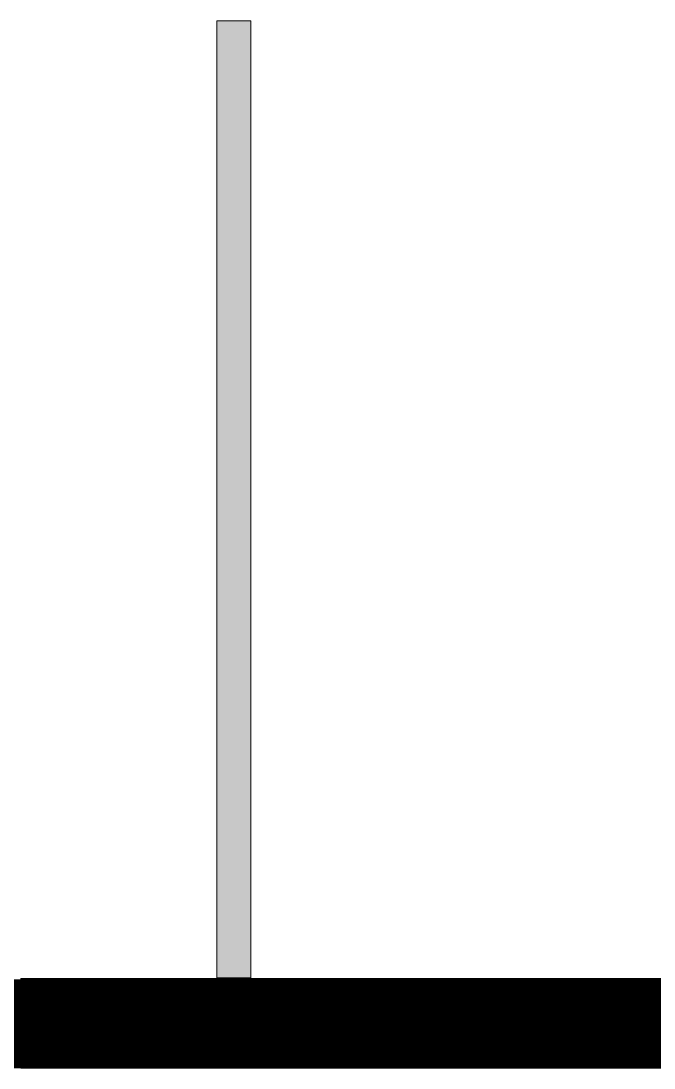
# Model space of a CAD drawing. Header units: inches. Extents: x -675 to 1187, y -924 to 1124.
# Drawn here: x -38.7 to 55, y -627.7 to -472.7 of the extents above; entities that cross this region are included whole.
import ezdxf

# ---------------------------------------------------------------- set-up
doc = ezdxf.new("R2010")
doc.units = ezdxf.units.IN
doc.header["$MEASUREMENT"] = 0
for name, color, linetype, lineweight in [('A-Wall-E', 50, 'Continuous', 9), ('Base_dwg', 8, 'Continuous', 9), ('core and shell', 50, 'Continuous', 9)]:
    doc.layers.add(name, color=color, linetype=linetype, lineweight=lineweight)

# ---------------------------------------------------------------- blocks, each defined once
blk = doc.blocks.new('Base_dwg__U389-727963-Level 1 Copy 1')
at = {"layer": 'A-Wall-E'}
blk.add_hatch(color=256, dxfattribs=at).paths.add_polyline_path([(141.67, -2.5), (141.67, 2.5), (0, 2.5), (0, -2.5)], flags=0)
at = {"layer": 'A-Wall-E', "flags": 128}
blk.add_lwpolyline([(0, 2.5), (0, -2.5), (141.67, -2.5), (141.67, 2.5)], close=True, dxfattribs=at)
blk = doc.blocks.new('Base_dwg-531197-Level 1 Copy 1')
at = {"layer": 'core and shell'}
for p, q in [((1631.58, 309.5), (962.09, 309.5)), ((1631.58, 309.46), (962.09, 309.46)), ((962.1, 296.25), (962.1, 309.5)), ((962.15, 296.25), (962.15, 309.5)), ((962.27, 296.25), (962.27, 309.5)), ((962.4, 296.25), (962.4, 309.5)), ((962.52, 296.25), (962.52, 309.5)), ((962.65, 296.25), (962.65, 309.5)), ((962.77, 296.25), (962.77, 309.5)), ((962.9, 296.25), (962.9, 309.5)), ((963.02, 296.25), (963.02, 309.5)), ((963.15, 296.25), (963.15, 309.5)), ((963.27, 296.25), (963.27, 309.5)), ((963.4, 296.25), (963.4, 309.5)), ((963.52, 296.25), (963.52, 309.5)), ((963.65, 296.25), (963.65, 309.5)), ((963.77, 296.25), (963.77, 309.5)), ((963.9, 296.25), (963.9, 309.5)), ((964.02, 296.25), (964.02, 309.5)), ((964.15, 296.25), (964.15, 309.5)), ((964.27, 296.25), (964.27, 309.5)), ((964.4, 296.25), (964.4, 309.5)), ((964.52, 296.25), (964.52, 309.5)), ((964.65, 296.25), (964.65, 309.5)), ((964.77, 296.25), (964.77, 309.5)), ((964.9, 296.25), (964.9, 309.5)), ((965.02, 296.25), (965.02, 309.5)), ((965.15, 296.25), (965.15, 309.5)), ((965.27, 296.25), (965.27, 309.5)), ((965.4, 296.25), (965.4, 309.5)), ((965.52, 296.25), (965.52, 309.5)), ((965.65, 296.25), (965.65, 309.5)), ((965.77, 296.25), (965.77, 309.5)), ((965.9, 296.25), (965.9, 309.5)), ((966.02, 296.25), (966.02, 309.5)), ((966.15, 296.25), (966.15, 309.5)), ((966.27, 296.25), (966.27, 309.5)), ((966.4, 296.25), (966.4, 309.5)), ((966.52, 296.25), (966.52, 309.5)), ((966.65, 296.25), (966.65, 309.5)), ((966.77, 296.25), (966.77, 309.5)), ((966.9, 296.25), (966.9, 309.5)), ((967.02, 296.25), (967.02, 309.5)), ((967.15, 296.25), (967.15, 309.5)), ((967.27, 296.25), (967.27, 309.5)), ((967.4, 296.25), (967.4, 309.5)), ((967.52, 296.25), (967.52, 309.5)), ((967.65, 296.25), (967.65, 309.5)), ((967.77, 296.25), (967.77, 309.5)), ((967.9, 296.25), (967.9, 309.5)), ((968.02, 296.25), (968.02, 309.5)), ((968.15, 296.25), (968.15, 309.5)), ((968.27, 296.25), (968.27, 309.5)), ((968.4, 296.25), (968.4, 309.5)), ((968.52, 296.25), (968.52, 309.5)), ((968.65, 296.25), (968.65, 309.5)), ((968.77, 296.25), (968.77, 309.5)), ((968.9, 296.25), (968.9, 309.5)), ((969.02, 296.25), (969.02, 309.5)), ((969.15, 296.25), (969.15, 309.5)), ((969.27, 296.25), (969.27, 309.5)), ((969.4, 296.25), (969.4, 309.5)), ((969.52, 296.25), (969.52, 309.5)), ((969.65, 296.25), (969.65, 309.5)), ((969.77, 296.25), (969.77, 309.5)), ((969.9, 296.25), (969.9, 309.5)), ((970.02, 296.25), (970.02, 309.5)), ((970.15, 296.25), (970.15, 309.5)), ((970.27, 296.25), (970.27, 309.5)), ((970.4, 296.25), (970.4, 309.5)), ((970.52, 296.25), (970.52, 309.5)), ((970.65, 296.25), (970.65, 309.5)), ((970.77, 296.25), (970.77, 309.5)), ((970.9, 296.25), (970.9, 309.5)), ((971.02, 296.25), (971.02, 309.5)), ((971.15, 296.25), (971.15, 309.5)), ((971.27, 296.25), (971.27, 309.5)), ((971.4, 296.25), (971.4, 309.5)), ((971.52, 296.25), (971.52, 309.5)), ((971.65, 296.25), (971.65, 309.5)), ((971.77, 296.25), (971.77, 309.5)), ((971.9, 296.25), (971.9, 309.5)), ((972.02, 296.25), (972.02, 309.5)), ((972.15, 296.25), (972.15, 309.5)), ((972.27, 296.25), (972.27, 309.5)), ((972.4, 296.25), (972.4, 309.5)), ((972.52, 296.25), (972.52, 309.5)), ((972.65, 296.25), (972.65, 309.5)), ((972.77, 296.25), (972.77, 309.5)), ((972.9, 296.25), (972.9, 309.5)), ((973.02, 296.25), (973.02, 309.5)), ((973.15, 296.25), (973.15, 309.5)), ((973.27, 296.25), (973.27, 309.5)), ((973.4, 296.25), (973.4, 309.5)), ((973.52, 296.25), (973.52, 309.5)), ((973.65, 296.25), (973.65, 309.5)), ((973.77, 296.25), (973.77, 309.5)), ((973.9, 296.25), (973.9, 309.5)), ((974.02, 296.25), (974.02, 309.5)), ((974.15, 296.25), (974.15, 309.5)), ((974.27, 296.25), (974.27, 309.5)), ((974.4, 296.25), (974.4, 309.5)), ((974.52, 296.25), (974.52, 309.5)), ((974.65, 296.25), (974.65, 309.5)), ((974.77, 296.25), (974.77, 309.5)), ((974.9, 296.25), (974.9, 309.5)), ((975.02, 296.25), (975.02, 309.5)), ((975.15, 296.25), (975.15, 309.5)), ((975.27, 296.25), (975.27, 309.5)), ((975.4, 296.25), (975.4, 309.5)), ((975.52, 296.25), (975.52, 309.5)), ((975.65, 296.25), (975.65, 309.5)), ((975.77, 296.25), (975.77, 309.5)), ((975.9, 296.25), (975.9, 309.5)), ((976.02, 296.25), (976.02, 309.5)), ((976.15, 296.25), (976.15, 309.5)), ((976.27, 296.25), (976.27, 309.5)), ((976.4, 296.25), (976.4, 309.5)), ((976.52, 296.25), (976.52, 309.5)), ((976.65, 296.25), (976.65, 309.5)), ((976.77, 296.25), (976.77, 309.5)), ((976.9, 296.25), (976.9, 309.5)), ((977.02, 296.25), (977.02, 309.5)), ((977.15, 296.25), (977.15, 309.5)), ((977.27, 296.25), (977.27, 309.5)), ((977.4, 296.25), (977.4, 309.5)), ((977.52, 296.25), (977.52, 309.5)), ((977.65, 296.25), (977.65, 309.5)), ((977.77, 296.25), (977.77, 309.5)), ((977.9, 296.25), (977.9, 309.5)), ((978.02, 296.25), (978.02, 309.5)), ((978.15, 296.25), (978.15, 309.5)), ((978.27, 296.25), (978.27, 309.5)), ((978.4, 296.25), (978.4, 309.5)), ((978.52, 296.25), (978.52, 309.5)), ((978.65, 296.25), (978.65, 309.5)), ((978.77, 296.25), (978.77, 309.5)), ((978.9, 296.25), (978.9, 309.5)), ((979.02, 296.25), (979.02, 309.5)), ((979.15, 296.25), (979.15, 309.5)), ((979.27, 296.25), (979.27, 309.5)), ((979.4, 296.25), (979.4, 309.5)), ((979.52, 296.25), (979.52, 309.5)), ((979.65, 296.25), (979.65, 309.5)), ((979.77, 296.25), (979.77, 309.5)), ((979.9, 296.25), (979.9, 309.5)), ((980.02, 296.25), (980.02, 309.5)), ((980.15, 296.25), (980.15, 309.5)), ((980.27, 296.25), (980.27, 309.5)), ((980.4, 296.25), (980.4, 309.5)), ((980.52, 296.25), (980.52, 309.5)), ((980.65, 296.25), (980.65, 309.5)), ((980.77, 296.25), (980.77, 309.5)), ((980.9, 296.25), (980.9, 309.5)), ((981.02, 296.25), (981.02, 309.5)), ((981.15, 296.25), (981.15, 309.5)), ((981.27, 296.25), (981.27, 309.5)), ((981.4, 296.25), (981.4, 309.5)), ((981.52, 296.25), (981.52, 309.5)), ((981.65, 296.25), (981.65, 309.5)), ((981.77, 296.25), (981.77, 309.5)), ((981.9, 296.25), (981.9, 309.5)), ((982.02, 296.25), (982.02, 309.5)), ((982.15, 296.25), (982.15, 309.5)), ((982.27, 296.25), (982.27, 309.5)), ((982.4, 296.25), (982.4, 309.5)), ((982.52, 296.25), (982.52, 309.5)), ((982.65, 296.25), (982.65, 309.5)), ((982.77, 296.25), (982.77, 309.5)), ((982.9, 296.25), (982.9, 309.5)), ((983.02, 296.25), (983.02, 309.5)), ((983.15, 296.25), (983.15, 309.5)), ((983.27, 296.25), (983.27, 309.5)), ((983.4, 296.25), (983.4, 309.5)), ((983.52, 296.25), (983.52, 309.5)), ((983.65, 296.25), (983.65, 309.5)), ((983.77, 296.25), (983.77, 309.5)), ((983.9, 296.25), (983.9, 309.5)), ((984.02, 296.25), (984.02, 309.5)), ((984.15, 296.25), (984.15, 309.5)), ((984.27, 296.25), (984.27, 309.5)), ((984.4, 296.25), (984.4, 309.5)), ((984.52, 296.25), (984.52, 309.5)), ((984.65, 296.25), (984.65, 309.5)), ((984.77, 296.25), (984.77, 309.5)), ((984.9, 296.25), (984.9, 309.5)), ((985.02, 296.25), (985.02, 309.5)), ((985.15, 296.25), (985.15, 309.5)), ((985.27, 296.25), (985.27, 309.5)), ((985.4, 296.25), (985.4, 309.5)), ((985.52, 296.25), (985.52, 309.5)), ((985.65, 296.25), (985.65, 309.5)), ((985.77, 296.25), (985.77, 309.5)), ((985.9, 296.25), (985.9, 309.5)), ((986.02, 296.25), (986.02, 309.5)), ((986.15, 296.25), (986.15, 309.5)), ((986.27, 296.25), (986.27, 309.5)), ((986.4, 296.25), (986.4, 309.5)), ((986.52, 296.25), (986.52, 309.5)), ((986.65, 296.25), (986.65, 309.5)), ((986.77, 296.25), (986.77, 309.5)), ((986.9, 296.25), (986.9, 309.5)), ((987.02, 296.25), (987.02, 309.5)), ((987.15, 296.25), (987.15, 309.5)), ((987.27, 296.25), (987.27, 309.5)), ((987.4, 296.25), (987.4, 309.5)), ((987.52, 296.25), (987.52, 309.5)), ((987.65, 296.25), (987.65, 309.5)), ((987.77, 296.25), (987.77, 309.5)), ((987.9, 296.25), (987.9, 309.5)), ((988.02, 296.25), (988.02, 309.5)), ((988.15, 296.25), (988.15, 309.5)), ((988.27, 296.25), (988.27, 309.5)), ((988.4, 296.25), (988.4, 309.5)), ((988.52, 296.25), (988.52, 309.5)), ((988.65, 296.25), (988.65, 309.5)), ((988.77, 296.25), (988.77, 309.5)), ((988.9, 296.25), (988.9, 309.5)), ((989.02, 296.25), (989.02, 309.5)), ((989.15, 296.25), (989.15, 309.5)), ((989.27, 296.25), (989.27, 309.5)), ((989.4, 296.25), (989.4, 309.5)), ((989.52, 296.25), (989.52, 309.5)), ((989.65, 296.25), (989.65, 309.5)), ((989.77, 296.25), (989.77, 309.5)), ((989.9, 296.25), (989.9, 309.5)), ((990.02, 296.25), (990.02, 309.5)), ((990.15, 296.25), (990.15, 309.5)), ((990.27, 296.25), (990.27, 309.5)), ((990.4, 296.25), (990.4, 309.5)), ((990.52, 296.25), (990.52, 309.5)), ((990.65, 296.25), (990.65, 309.5)), ((990.77, 296.25), (990.77, 309.5)), ((990.9, 296.25), (990.9, 309.5)), ((991.02, 296.25), (991.02, 309.5)), ((991.15, 296.25), (991.15, 309.5)), ((991.16, 309.5), (996.04, 309.5)), ((991.27, 296.25), (991.27, 309.5)), ((991.4, 296.25), (991.4, 309.5)), ((991.52, 296.25), (991.52, 309.5)), ((991.65, 296.25), (991.65, 309.5)), ((991.77, 296.25), (991.77, 309.5)), ((991.9, 296.25), (991.9, 309.5)), ((992.02, 296.25), (992.02, 309.5)), ((992.15, 296.25), (992.15, 309.5)), ((992.27, 296.25), (992.27, 309.5)), ((992.4, 296.25), (992.4, 309.5)), ((992.52, 296.25), (992.52, 309.5)), ((992.65, 296.25), (992.65, 309.5)), ((992.77, 296.25), (992.77, 309.5)), ((992.9, 296.25), (992.9, 309.5)), ((993.02, 296.25), (993.02, 309.5)), ((993.15, 296.25), (993.15, 309.5)), ((993.27, 296.25), (993.27, 309.5)), ((993.4, 296.25), (993.4, 309.5)), ((993.52, 296.25), (993.52, 309.5)), ((993.65, 296.25), (993.65, 309.5)), ((993.77, 296.25), (993.77, 309.5)), ((993.9, 296.25), (993.9, 309.5)), ((994.02, 296.25), (994.02, 309.5)), ((994.15, 296.25), (994.15, 309.5)), ((994.27, 296.25), (994.27, 309.5)), ((994.4, 296.25), (994.4, 309.5)), ((994.52, 296.25), (994.52, 309.5)), ((994.65, 296.25), (994.65, 309.5)), ((994.77, 296.25), (994.77, 309.5)), ((994.9, 296.25), (994.9, 309.5)), ((995.02, 296.25), (995.02, 309.5)), ((995.15, 296.25), (995.15, 309.5)), ((995.27, 296.25), (995.27, 309.5)), ((995.4, 296.25), (995.4, 309.5)), ((995.52, 296.25), (995.52, 309.5)), ((995.65, 296.25), (995.65, 309.5)), ((995.77, 296.25), (995.77, 309.5)), ((995.9, 296.25), (995.9, 309.5)), ((996.02, 296.25), (996.02, 309.5)), ((996.15, 296.25), (996.15, 309.5)), ((996.27, 296.25), (996.27, 309.5)), ((996.4, 296.25), (996.4, 309.5)), ((996.52, 296.25), (996.52, 309.5)), ((996.65, 296.25), (996.65, 309.5)), ((996.77, 296.25), (996.77, 309.5)), ((996.9, 296.25), (996.9, 309.5)), ((997.02, 296.25), (997.02, 309.5)), ((997.15, 296.25), (997.15, 309.5)), ((997.27, 296.25), (997.27, 309.5)), ((997.4, 296.25), (997.4, 309.5)), ((997.52, 296.25), (997.52, 309.5)), ((997.65, 296.25), (997.65, 309.5)), ((997.77, 296.25), (997.77, 309.5)), ((997.9, 296.25), (997.9, 309.5)), ((998.02, 296.25), (998.02, 309.5)), ((998.15, 296.25), (998.15, 309.5)), ((998.27, 296.25), (998.27, 309.5)), ((998.4, 296.25), (998.4, 309.5)), ((998.52, 296.25), (998.52, 309.5)), ((998.65, 296.25), (998.65, 309.5)), ((998.77, 296.25), (998.77, 309.5)), ((998.9, 296.25), (998.9, 309.5)), ((999.02, 296.25), (999.02, 309.5)), ((999.15, 296.25), (999.15, 309.5)), ((999.27, 296.25), (999.27, 309.5)), ((999.4, 296.25), (999.4, 309.5)), ((999.52, 296.25), (999.52, 309.5)), ((999.65, 296.25), (999.65, 309.5)), ((999.77, 296.25), (999.77, 309.5)), ((999.9, 296.25), (999.9, 309.5)), ((1000.02, 296.25), (1000.02, 309.5)), ((1000.15, 296.25), (1000.15, 309.5)), ((1000.27, 296.25), (1000.27, 309.5)), ((1000.4, 296.25), (1000.4, 309.5)), ((1000.52, 296.25), (1000.52, 309.5)), ((1000.65, 296.25), (1000.65, 309.5)), ((1000.77, 296.25), (1000.77, 309.5)), ((1000.9, 296.25), (1000.9, 309.5)), ((1001.02, 296.25), (1001.02, 309.5)), ((1001.15, 296.25), (1001.15, 309.5)), ((1001.27, 296.25), (1001.27, 309.5)), ((1001.4, 296.25), (1001.4, 309.5)), ((1001.52, 296.25), (1001.52, 309.5)), ((1001.65, 296.25), (1001.65, 309.5)), ((1001.77, 296.25), (1001.77, 309.5)), ((1001.9, 296.25), (1001.9, 309.5)), ((1002.02, 296.25), (1002.02, 309.5)), ((1002.15, 296.25), (1002.15, 309.5)), ((1002.27, 296.25), (1002.27, 309.5)), ((1002.4, 296.25), (1002.4, 309.5)), ((1002.52, 296.25), (1002.52, 309.5)), ((1002.65, 296.25), (1002.65, 309.5)), ((1002.77, 296.25), (1002.77, 309.5)), ((1002.9, 296.25), (1002.9, 309.5)), ((1003.02, 296.25), (1003.02, 309.5)), ((1003.15, 296.25), (1003.15, 309.5)), ((1003.27, 296.25), (1003.27, 309.5)), ((1003.4, 296.25), (1003.4, 309.5)), ((1003.52, 296.25), (1003.52, 309.5)), ((1003.65, 296.25), (1003.65, 309.5)), ((1003.77, 296.25), (1003.77, 309.5)), ((1003.9, 296.25), (1003.9, 309.5)), ((1004.02, 296.25), (1004.02, 309.5)), ((1004.15, 296.25), (1004.15, 309.5)), ((1004.27, 296.25), (1004.27, 309.5)), ((1004.4, 296.25), (1004.4, 309.5)), ((1004.52, 296.25), (1004.52, 309.5)), ((1004.65, 296.25), (1004.65, 309.5)), ((1004.77, 296.25), (1004.77, 309.5)), ((1004.9, 296.25), (1004.9, 309.5)), ((1005.02, 296.25), (1005.02, 309.5)), ((1005.15, 296.25), (1005.15, 309.5)), ((1005.27, 296.25), (1005.27, 309.5)), ((1005.4, 296.25), (1005.4, 309.5)), ((1005.52, 296.25), (1005.52, 309.5)), ((1005.65, 296.25), (1005.65, 309.5)), ((1005.77, 296.25), (1005.77, 309.5)), ((1005.9, 296.25), (1005.9, 309.5)), ((1006.02, 296.25), (1006.02, 309.5)), ((1006.15, 296.25), (1006.15, 309.5)), ((1006.27, 296.25), (1006.27, 309.5)), ((1006.4, 296.25), (1006.4, 309.5)), ((1006.52, 296.25), (1006.52, 309.5)), ((1006.65, 296.25), (1006.65, 309.5)), ((1006.77, 296.25), (1006.77, 309.5)), ((1006.9, 296.25), (1006.9, 309.5)), ((1007.02, 296.25), (1007.02, 309.5)), ((1007.15, 296.25), (1007.15, 309.5)), ((1007.27, 296.25), (1007.27, 309.5)), ((1007.4, 296.25), (1007.4, 309.5)), ((1007.52, 296.25), (1007.52, 309.5)), ((1007.65, 296.25), (1007.65, 309.5)), ((1007.77, 296.25), (1007.77, 309.5)), ((1007.9, 296.25), (1007.9, 309.5)), ((1008.02, 296.25), (1008.02, 309.5)), ((1008.15, 296.25), (1008.15, 309.5)), ((1008.27, 296.25), (1008.27, 309.5)), ((1008.4, 296.25), (1008.4, 309.5)), ((1008.52, 296.25), (1008.52, 309.5)), ((1008.65, 296.25), (1008.65, 309.5)), ((1008.77, 296.25), (1008.77, 309.5)), ((1008.9, 296.25), (1008.9, 309.5)), ((1009.02, 296.25), (1009.02, 309.5)), ((1009.15, 296.25), (1009.15, 309.5)), ((1009.27, 296.25), (1009.27, 309.5)), ((1009.4, 296.25), (1009.4, 309.5)), ((1009.52, 296.25), (1009.52, 309.5)), ((1009.65, 296.25), (1009.65, 309.5)), ((1009.77, 296.25), (1009.77, 309.5)), ((1009.9, 296.25), (1009.9, 309.5)), ((1010.02, 296.25), (1010.02, 309.5)), ((1010.15, 296.25), (1010.15, 309.5)), ((1010.27, 296.25), (1010.27, 309.5)), ((1010.4, 296.25), (1010.4, 309.5)), ((1010.52, 296.25), (1010.52, 309.5)), ((1010.65, 296.25), (1010.65, 309.5)), ((1010.77, 296.25), (1010.77, 309.5)), ((1010.9, 296.25), (1010.9, 309.5)), ((1011.02, 296.25), (1011.02, 309.5)), ((1011.15, 296.25), (1011.15, 309.5)), ((1011.27, 296.25), (1011.27, 309.5)), ((1011.4, 296.25), (1011.4, 309.5)), ((1011.52, 296.25), (1011.52, 309.5)), ((1011.65, 296.25), (1011.65, 309.5)), ((1011.77, 296.25), (1011.77, 309.5)), ((1011.9, 296.25), (1011.9, 309.5)), ((1012.02, 296.25), (1012.02, 309.5)), ((1012.15, 296.25), (1012.15, 309.5)), ((1012.27, 296.25), (1012.27, 309.5)), ((1012.4, 296.25), (1012.4, 309.5)), ((1012.52, 296.25), (1012.52, 309.5)), ((1012.65, 296.25), (1012.65, 309.5)), ((1012.77, 296.25), (1012.77, 309.5)), ((1012.9, 296.25), (1012.9, 309.5)), ((1013.02, 296.25), (1013.02, 309.5)), ((1013.15, 296.25), (1013.15, 309.5)), ((1013.27, 296.25), (1013.27, 309.5)), ((1013.4, 296.25), (1013.4, 309.5)), ((1013.52, 296.25), (1013.52, 309.5)), ((1013.65, 296.25), (1013.65, 309.5)), ((1013.77, 296.25), (1013.77, 309.5)), ((1013.9, 296.25), (1013.9, 309.5)), ((1014.02, 296.25), (1014.02, 309.5)), ((1014.15, 296.25), (1014.15, 309.5)), ((1014.27, 296.25), (1014.27, 309.5)), ((1014.4, 296.25), (1014.4, 309.5)), ((1014.52, 296.25), (1014.52, 309.5)), ((1014.65, 296.25), (1014.65, 309.5)), ((1014.77, 296.25), (1014.77, 309.5)), ((1014.9, 296.25), (1014.9, 309.5)), ((1015.02, 296.25), (1015.02, 309.5)), ((1015.15, 296.25), (1015.15, 309.5)), ((1015.27, 296.25), (1015.27, 309.5)), ((1015.4, 296.25), (1015.4, 309.5)), ((1015.52, 296.25), (1015.52, 309.5)), ((1015.65, 296.25), (1015.65, 309.5)), ((1015.77, 296.25), (1015.77, 309.5)), ((1015.9, 296.25), (1015.9, 309.5)), ((1016.02, 296.25), (1016.02, 309.5)), ((1016.15, 296.25), (1016.15, 309.5)), ((1016.27, 296.25), (1016.27, 309.5)), ((1016.4, 296.25), (1016.4, 309.5)), ((1016.52, 296.25), (1016.52, 309.5)), ((1016.65, 296.25), (1016.65, 309.5)), ((1016.77, 296.25), (1016.77, 309.5)), ((1016.9, 296.25), (1016.9, 309.5)), ((1017.02, 296.25), (1017.02, 309.5)), ((1017.15, 296.25), (1017.15, 309.5)), ((1017.27, 296.25), (1017.27, 309.5)), ((1017.4, 296.25), (1017.4, 309.5)), ((1017.52, 296.25), (1017.52, 309.5)), ((1017.65, 296.25), (1017.65, 309.5)), ((1017.77, 296.25), (1017.77, 309.5)), ((1017.9, 296.25), (1017.9, 309.5)), ((1018.02, 296.25), (1018.02, 309.5)), ((1018.15, 296.25), (1018.15, 309.5)), ((1018.27, 296.25), (1018.27, 309.5)), ((1018.4, 296.25), (1018.4, 309.5)), ((1018.52, 296.25), (1018.52, 309.5)), ((1018.65, 296.25), (1018.65, 309.5)), ((1018.77, 296.25), (1018.77, 309.5)), ((1018.9, 296.25), (1018.9, 309.5)), ((1019.02, 296.25), (1019.02, 309.5)), ((1019.15, 296.25), (1019.15, 309.5)), ((1019.27, 296.25), (1019.27, 309.5)), ((1019.4, 296.25), (1019.4, 309.5)), ((1019.52, 296.25), (1019.52, 309.5)), ((1019.65, 296.25), (1019.65, 309.5)), ((1019.77, 296.25), (1019.77, 309.5)), ((1019.9, 296.25), (1019.9, 309.5)), ((1020.02, 296.25), (1020.02, 309.5)), ((1020.15, 296.25), (1020.15, 309.5)), ((1020.27, 296.25), (1020.27, 309.5)), ((1020.4, 296.25), (1020.4, 309.5)), ((1020.52, 296.25), (1020.52, 309.5)), ((1020.65, 296.25), (1020.65, 309.5)), ((1020.77, 296.25), (1020.77, 309.5)), ((1020.9, 296.25), (1020.9, 309.5)), ((1021.02, 296.25), (1021.02, 309.5)), ((1021.15, 296.25), (1021.15, 309.5)), ((1021.27, 296.25), (1021.27, 309.5)), ((1021.4, 296.25), (1021.4, 309.5)), ((1021.52, 296.25), (1021.52, 309.5)), ((1021.65, 296.25), (1021.65, 309.5)), ((1021.77, 296.25), (1021.77, 309.5)), ((1021.9, 296.25), (1021.9, 309.5)), ((1022.02, 296.25), (1022.02, 309.5)), ((1022.15, 296.25), (1022.15, 309.5)), ((1022.27, 296.25), (1022.27, 309.5)), ((1022.4, 296.25), (1022.4, 309.5)), ((1022.52, 296.25), (1022.52, 309.5)), ((1022.65, 296.25), (1022.65, 309.5)), ((1022.77, 296.25), (1022.77, 309.5)), ((1022.9, 296.25), (1022.9, 309.5)), ((1023.02, 296.25), (1023.02, 309.5)), ((1023.15, 296.25), (1023.15, 309.5)), ((1023.27, 296.25), (1023.27, 309.5)), ((1023.4, 296.25), (1023.4, 309.5)), ((1023.52, 296.25), (1023.52, 309.5)), ((1023.65, 296.25), (1023.65, 309.5)), ((1023.77, 296.25), (1023.77, 309.5)), ((1023.9, 296.25), (1023.9, 309.5)), ((1024.02, 296.25), (1024.02, 309.5)), ((1024.15, 296.25), (1024.15, 309.5)), ((1024.27, 296.25), (1024.27, 309.5)), ((1024.4, 296.25), (1024.4, 309.5)), ((1024.52, 296.25), (1024.52, 309.5)), ((1024.65, 296.25), (1024.65, 309.5)), ((1024.77, 296.25), (1024.77, 309.5)), ((1024.9, 296.25), (1024.9, 309.5)), ((1025.02, 296.25), (1025.02, 309.5)), ((1025.15, 296.25), (1025.15, 309.5)), ((1025.27, 296.25), (1025.27, 309.5)), ((1025.4, 296.25), (1025.4, 309.5)), ((1025.52, 296.25), (1025.52, 309.5)), ((1025.65, 296.25), (1025.65, 309.5)), ((1025.77, 296.25), (1025.77, 309.5)), ((1025.9, 296.25), (1025.9, 309.5)), ((1026.02, 296.25), (1026.02, 309.5)), ((1026.15, 296.25), (1026.15, 309.5)), ((1026.27, 296.25), (1026.27, 309.5)), ((1026.4, 296.25), (1026.4, 309.5)), ((1026.52, 296.25), (1026.52, 309.5)), ((1026.65, 296.25), (1026.65, 309.5)), ((1026.77, 296.25), (1026.77, 309.5)), ((1026.9, 296.25), (1026.9, 309.5)), ((1027.02, 296.25), (1027.02, 309.5)), ((1027.15, 296.25), (1027.15, 309.5)), ((1027.27, 296.25), (1027.27, 309.5)), ((1027.4, 296.25), (1027.4, 309.5)), ((1027.52, 296.25), (1027.52, 309.5)), ((1027.65, 296.25), (1027.65, 309.5)), ((1027.77, 296.25), (1027.77, 309.5)), ((1027.9, 296.25), (1027.9, 309.5)), ((1028.02, 296.25), (1028.02, 309.5)), ((1028.15, 296.25), (1028.15, 309.5)), ((1028.27, 296.25), (1028.27, 309.5)), ((1028.4, 296.25), (1028.4, 309.5)), ((1028.52, 296.25), (1028.52, 309.5)), ((1028.65, 296.25), (1028.65, 309.5)), ((1028.77, 296.25), (1028.77, 309.5)), ((1028.9, 296.25), (1028.9, 309.5)), ((1029.02, 296.25), (1029.02, 309.5)), ((1029.15, 296.25), (1029.15, 309.5)), ((1029.27, 296.25), (1029.27, 309.5)), ((1029.4, 296.25), (1029.4, 309.5)), ((1029.52, 296.25), (1029.52, 309.5)), ((1029.65, 296.25), (1029.65, 309.5)), ((1029.77, 296.25), (1029.77, 309.5)), ((1029.9, 296.25), (1029.9, 309.5)), ((1030.02, 296.25), (1030.02, 309.5)), ((1030.15, 296.25), (1030.15, 309.5)), ((1030.27, 296.25), (1030.27, 309.5)), ((1030.4, 296.25), (1030.4, 309.5)), ((1030.52, 296.25), (1030.52, 309.5)), ((1030.65, 296.25), (1030.65, 309.5)), ((1030.77, 296.25), (1030.77, 309.5)), ((1030.9, 296.25), (1030.9, 309.5)), ((1031.02, 296.25), (1031.02, 309.5)), ((1031.15, 296.25), (1031.15, 309.5)), ((1031.27, 296.25), (1031.27, 309.5)), ((1031.4, 296.25), (1031.4, 309.5)), ((1031.52, 296.25), (1031.52, 309.5)), ((1031.65, 296.25), (1031.65, 309.5)), ((1031.77, 296.25), (1031.77, 309.5)), ((1031.9, 296.25), (1031.9, 309.5)), ((1032.02, 296.25), (1032.02, 309.5)), ((1032.15, 296.25), (1032.15, 309.5)), ((1032.27, 296.25), (1032.27, 309.5)), ((1032.4, 296.25), (1032.4, 309.5)), ((1032.52, 296.25), (1032.52, 309.5)), ((1032.65, 296.25), (1032.65, 309.5)), ((1032.77, 296.25), (1032.77, 309.5)), ((1032.9, 296.25), (1032.9, 309.5)), ((1033.02, 296.25), (1033.02, 309.5)), ((1033.15, 296.25), (1033.15, 309.5)), ((1033.27, 296.25), (1033.27, 309.5)), ((1033.4, 296.25), (1033.4, 309.5)), ((1033.52, 296.25), (1033.52, 309.5)), ((1033.65, 296.25), (1033.65, 309.5)), ((1033.77, 296.25), (1033.77, 309.5)), ((1033.9, 296.25), (1033.9, 309.5)), ((1034.02, 296.25), (1034.02, 309.5)), ((1034.15, 296.25), (1034.15, 309.5)), ((1034.27, 296.25), (1034.27, 309.5)), ((1034.4, 296.25), (1034.4, 309.5)), ((1034.52, 296.25), (1034.52, 309.5)), ((1034.65, 296.25), (1034.65, 309.5)), ((1034.77, 296.25), (1034.77, 309.5)), ((1034.9, 296.25), (1034.9, 309.5)), ((1035.02, 296.25), (1035.02, 309.5)), ((1035.15, 296.25), (1035.15, 309.5)), ((1035.27, 296.25), (1035.27, 309.5)), ((1035.4, 296.25), (1035.4, 309.5)), ((1035.52, 296.25), (1035.52, 309.5)), ((1035.65, 296.25), (1035.65, 309.5)), ((1035.77, 296.25), (1035.77, 309.5)), ((1035.9, 296.25), (1035.9, 309.5)), ((1036.02, 296.25), (1036.02, 309.5)), ((1036.15, 296.25), (1036.15, 309.5)), ((1036.27, 296.25), (1036.27, 309.5)), ((1036.4, 296.25), (1036.4, 309.5)), ((1036.52, 296.25), (1036.52, 309.5)), ((1036.65, 296.25), (1036.65, 309.5)), ((1036.77, 296.25), (1036.77, 309.5)), ((1036.9, 296.25), (1036.9, 309.5)), ((1037.02, 296.25), (1037.02, 309.5)), ((1037.15, 296.25), (1037.15, 309.5)), ((1037.27, 296.25), (1037.27, 309.5)), ((1037.4, 296.25), (1037.4, 309.5)), ((1037.52, 296.25), (1037.52, 309.5)), ((1037.65, 296.25), (1037.65, 309.5)), ((1037.77, 296.25), (1037.77, 309.5)), ((1037.9, 296.25), (1037.9, 309.5)), ((1038.02, 296.25), (1038.02, 309.5)), ((1038.15, 296.25), (1038.15, 309.5)), ((1038.27, 296.25), (1038.27, 309.5)), ((1038.4, 296.25), (1038.4, 309.5)), ((1038.52, 296.25), (1038.52, 309.5)), ((1038.65, 296.25), (1038.65, 309.5)), ((1038.77, 296.25), (1038.77, 309.5)), ((1038.9, 296.25), (1038.9, 309.5)), ((1039.02, 296.25), (1039.02, 309.5)), ((1039.15, 296.25), (1039.15, 309.5)), ((1039.27, 296.25), (1039.27, 309.5)), ((1039.4, 296.25), (1039.4, 309.5)), ((1039.52, 296.25), (1039.52, 309.5)), ((1039.65, 296.25), (1039.65, 309.5)), ((1039.77, 296.25), (1039.77, 309.5)), ((1039.9, 296.25), (1039.9, 309.5)), ((1040.02, 296.25), (1040.02, 309.5)), ((1040.15, 296.25), (1040.15, 309.5)), ((1040.27, 296.25), (1040.27, 309.5)), ((1040.4, 296.25), (1040.4, 309.5)), ((1040.52, 296.25), (1040.52, 309.5)), ((1040.65, 296.25), (1040.65, 309.5)), ((1040.77, 296.25), (1040.77, 309.5)), ((1040.9, 296.25), (1040.9, 309.5)), ((1041.02, 296.25), (1041.02, 309.5)), ((1041.15, 296.25), (1041.15, 309.5)), ((1041.27, 296.25), (1041.27, 309.5)), ((1041.4, 296.25), (1041.4, 309.5)), ((1041.52, 296.25), (1041.52, 309.5)), ((1041.65, 296.25), (1041.65, 309.5)), ((1041.77, 296.25), (1041.77, 309.5)), ((1041.9, 296.25), (1041.9, 309.5)), ((1042.02, 296.25), (1042.02, 309.5)), ((1042.15, 296.25), (1042.15, 309.5)), ((1042.27, 296.25), (1042.27, 309.5)), ((1042.4, 296.25), (1042.4, 309.5)), ((1042.52, 296.25), (1042.52, 309.5)), ((1042.65, 296.25), (1042.65, 309.5)), ((1042.77, 296.25), (1042.77, 309.5)), ((1042.9, 296.25), (1042.9, 309.5)), ((1043.02, 296.25), (1043.02, 309.5)), ((1043.15, 296.25), (1043.15, 309.5)), ((1043.27, 296.25), (1043.27, 309.5)), ((1043.4, 296.25), (1043.4, 309.5)), ((1043.52, 296.25), (1043.52, 309.5)), ((1043.65, 296.25), (1043.65, 309.5)), ((1043.77, 296.25), (1043.77, 309.5)), ((1043.9, 296.25), (1043.9, 309.5)), ((1044.02, 296.25), (1044.02, 309.5)), ((1044.15, 296.25), (1044.15, 309.5)), ((1044.27, 296.25), (1044.27, 309.5)), ((1044.4, 296.25), (1044.4, 309.5)), ((1044.52, 296.25), (1044.52, 309.5)), ((1044.65, 296.25), (1044.65, 309.5)), ((1044.77, 296.25), (1044.77, 309.5)), ((1044.9, 296.25), (1044.9, 309.5)), ((1045.02, 296.25), (1045.02, 309.5)), ((1045.15, 296.25), (1045.15, 309.5)), ((1045.27, 296.25), (1045.27, 309.5)), ((1045.4, 296.25), (1045.4, 309.5)), ((1045.52, 296.25), (1045.52, 309.5)), ((1045.65, 296.25), (1045.65, 309.5)), ((1045.77, 296.25), (1045.77, 309.5)), ((1045.9, 296.25), (1045.9, 309.5)), ((1046.02, 296.25), (1046.02, 309.5)), ((1046.15, 296.25), (1046.15, 309.5)), ((1046.27, 296.25), (1046.27, 309.5)), ((1046.4, 296.25), (1046.4, 309.5)), ((1046.52, 296.25), (1046.52, 309.5)), ((1046.65, 296.25), (1046.65, 309.5)), ((1046.77, 296.25), (1046.77, 309.5)), ((1046.9, 296.25), (1046.9, 309.5)), ((1047.02, 296.25), (1047.02, 309.5)), ((1047.15, 296.25), (1047.15, 309.5)), ((1047.27, 296.25), (1047.27, 309.5)), ((1047.4, 296.25), (1047.4, 309.5)), ((1047.52, 296.25), (1047.52, 309.5)), ((1047.65, 296.25), (1047.65, 309.5)), ((1047.77, 296.25), (1047.77, 309.5)), ((1047.9, 296.25), (1047.9, 309.5)), ((1048.02, 296.25), (1048.02, 309.5)), ((1048.15, 296.25), (1048.15, 309.5)), ((1048.27, 296.25), (1048.27, 309.5)), ((1048.4, 296.25), (1048.4, 309.5)), ((1048.52, 296.25), (1048.52, 309.5)), ((1048.65, 296.25), (1048.65, 309.5)), ((1048.77, 296.25), (1048.77, 309.5)), ((1048.9, 296.25), (1048.9, 309.5)), ((1049.02, 296.25), (1049.02, 309.5)), ((1049.15, 296.25), (1049.15, 309.5)), ((1049.27, 296.25), (1049.27, 309.5)), ((1049.4, 296.25), (1049.4, 309.5)), ((1049.52, 296.25), (1049.52, 309.5)), ((1049.65, 296.25), (1049.65, 309.5)), ((1049.77, 296.25), (1049.77, 309.5)), ((1049.9, 296.25), (1049.9, 309.5)), ((1050.02, 296.25), (1050.02, 309.5)), ((1050.15, 296.25), (1050.15, 309.5)), ((1050.27, 296.25), (1050.27, 309.5)), ((1050.4, 296.25), (1050.4, 309.5)), ((1050.52, 296.25), (1050.52, 309.5)), ((1050.65, 296.25), (1050.65, 309.5)), ((1050.77, 296.25), (1050.77, 309.5)), ((1050.9, 296.25), (1050.9, 309.5)), ((1051.02, 296.25), (1051.02, 309.5)), ((1051.15, 296.25), (1051.15, 309.5)), ((1051.27, 296.25), (1051.27, 309.5)), ((1051.4, 296.25), (1051.4, 309.5)), ((1051.52, 296.25), (1051.52, 309.5)), ((1051.65, 296.25), (1051.65, 309.5)), ((1051.77, 296.25), (1051.77, 309.5)), ((1051.9, 296.25), (1051.9, 309.5)), ((1052.02, 296.25), (1052.02, 309.5)), ((1052.15, 296.25), (1052.15, 309.5)), ((1052.27, 296.25), (1052.27, 309.5)), ((1052.4, 296.25), (1052.4, 309.5)), ((1052.52, 296.25), (1052.52, 309.5)), ((1052.65, 296.25), (1052.65, 309.5)), ((1052.77, 296.25), (1052.77, 309.5)), ((1052.9, 296.25), (1052.9, 309.5)), ((1053.02, 296.25), (1053.02, 309.5)), ((1053.15, 296.25), (1053.15, 309.5)), ((1053.27, 296.25), (1053.27, 309.5)), ((1053.4, 296.25), (1053.4, 309.5)), ((1053.52, 296.25), (1053.52, 309.5)), ((1053.65, 296.25), (1053.65, 309.5)), ((1053.77, 296.25), (1053.77, 309.5)), ((1053.9, 296.25), (1053.9, 309.5)), ((1054.02, 296.25), (1054.02, 309.5)), ((1054.15, 296.25), (1054.15, 309.5)), ((1054.27, 296.25), (1054.27, 309.5)), ((1054.4, 296.25), (1054.4, 309.5)), ((1054.52, 296.25), (1054.52, 309.5)), ((1054.65, 296.25), (1054.65, 309.5)), ((1054.77, 296.25), (1054.77, 309.5)), ((1054.9, 296.25), (1054.9, 309.5)), ((1055.02, 296.25), (1055.02, 309.5)), ((1055.15, 296.25), (1055.15, 309.5)), ((1055.27, 296.25), (1055.27, 309.5)), ((1055.4, 296.25), (1055.4, 309.5)), ((1055.52, 296.25), (1055.52, 309.5)), ((1055.65, 296.25), (1055.65, 309.5)), ((1055.77, 296.25), (1055.77, 309.5)), ((962.1, 296.33), (958.82, 296.33)), ((1656.42, 296.33), (962.09, 296.33))]:
    blk.add_line(p, q, dxfattribs=at)
at = {"layer": 'core and shell', "flags": 128}
for points in [[(1631.58, 309.33), (962.09, 309.33), (923.4, 309.33), (923.4, 327.56)], [(1656.42, 308.58), (962.09, 308.58), (924.4, 308.58), (924.4, 326.4)], [(1656.42, 307.08), (962.09, 307.08), (926.52, 307.08), (926.52, 324.15)], [(1656.42, 306.83), (962.09, 306.83), (926.9, 306.83), (926.9, 323.78)], [(1656.42, 303.71), (962.09, 303.71), (932.15, 303.71), (932.15, 319.33)], [(1656.42, 302.33), (962.09, 302.33), (934.9, 302.33), (934.9, 317.44)], [(1656.42, 300.96), (962.09, 300.96), (938.02, 300.96), (938.02, 315.59)], [(1656.42, 300.71), (962.09, 300.71), (938.65, 300.71), (938.65, 315.26)], [(1656.42, 299.08), (962.09, 299.08), (943.27, 299.08), (943.27, 313.13)], [(1656.42, 298.33), (962.09, 298.33), (945.9, 298.33), (945.9, 312.16)], [(1656.42, 297.96), (962.09, 297.96), (947.4, 297.96), (947.4, 311.67)], [(1631.58, 309.21), (962.09, 309.21), (923.55, 309.21)], [(1631.58, 309.08), (962.09, 309.08), (923.72, 309.08)], [(1656.42, 308.96), (962.09, 308.96), (923.89, 308.96)], [(1656.42, 308.83), (962.09, 308.83), (924.05, 308.83)], [(1656.42, 308.71), (962.09, 308.71), (924.22, 308.71)], [(1656.42, 308.46), (962.09, 308.46), (924.56, 308.46)], [(962.09, 309.5), (962.09, 296.25), (1656.42, 296.25), (1656.42, 309.5), (1641.58, 309.5)], [(1656.42, 308.33), (962.09, 308.33), (924.73, 308.33)], [(1656.42, 308.21), (962.09, 308.21), (924.91, 308.21)], [(1656.42, 308.08), (962.09, 308.08), (925.08, 308.08)], [(1656.42, 307.96), (962.09, 307.96), (925.26, 307.96)], [(1656.42, 307.83), (962.09, 307.83), (925.44, 307.83)], [(1656.42, 307.71), (962.09, 307.71), (925.61, 307.71)], [(1656.42, 307.58), (962.09, 307.58), (925.79, 307.58)], [(1656.42, 307.46), (962.09, 307.46), (925.97, 307.46)], [(1656.42, 307.33), (962.09, 307.33), (926.16, 307.33)], [(1656.42, 307.21), (962.09, 307.21), (926.34, 307.21)], [(1656.42, 306.96), (962.09, 306.96), (926.71, 306.96)], [(1656.42, 306.71), (962.09, 306.71), (927.09, 306.71)], [(1656.42, 306.58), (962.09, 306.58), (927.28, 306.58)], [(1656.42, 306.46), (962.09, 306.46), (927.47, 306.46)], [(1656.42, 306.33), (962.09, 306.33), (927.67, 306.33)], [(1656.42, 306.21), (962.09, 306.21), (927.86, 306.21)], [(1656.42, 306.08), (962.09, 306.08), (928.06, 306.08)], [(1656.42, 305.96), (962.09, 305.96), (928.26, 305.96)], [(1656.42, 305.83), (962.09, 305.83), (928.46, 305.83)], [(1656.42, 305.71), (962.09, 305.71), (928.66, 305.71)], [(1656.42, 305.58), (962.09, 305.58), (928.86, 305.58)], [(1656.42, 305.46), (962.09, 305.46), (929.07, 305.46)], [(1656.42, 305.33), (962.09, 305.33), (929.28, 305.33)], [(1656.42, 305.21), (962.09, 305.21), (929.49, 305.21)], [(1656.42, 305.08), (962.09, 305.08), (929.7, 305.08)], [(1656.42, 304.96), (962.09, 304.96), (929.91, 304.96)], [(1656.42, 304.83), (962.09, 304.83), (930.12, 304.83)], [(1656.42, 304.71), (962.09, 304.71), (930.34, 304.71)], [(1656.42, 304.58), (962.09, 304.58), (930.56, 304.58)], [(1656.42, 304.46), (962.09, 304.46), (930.78, 304.46)], [(1656.42, 304.33), (962.09, 304.33), (931, 304.33)], [(1656.42, 304.21), (962.09, 304.21), (931.23, 304.21)], [(1656.42, 304.08), (962.09, 304.08), (931.45, 304.08)], [(1656.42, 303.96), (962.09, 303.96), (931.68, 303.96)], [(1656.42, 303.83), (962.09, 303.83), (931.92, 303.83)], [(1656.42, 303.58), (962.09, 303.58), (932.39, 303.58)], [(1656.42, 303.46), (962.09, 303.46), (932.62, 303.46)], [(1656.42, 303.33), (962.09, 303.33), (932.86, 303.33)], [(1656.42, 303.21), (962.09, 303.21), (933.11, 303.21)], [(1656.42, 303.08), (962.09, 303.08), (933.35, 303.08)], [(1656.42, 302.96), (962.09, 302.96), (933.6, 302.96)], [(1656.42, 302.83), (962.09, 302.83), (933.86, 302.83)], [(1656.42, 302.71), (962.09, 302.71), (934.11, 302.71)], [(1656.42, 302.58), (962.09, 302.58), (934.37, 302.58)], [(1656.42, 302.46), (962.09, 302.46), (934.63, 302.46)], [(1656.42, 302.21), (962.09, 302.21), (935.16, 302.21)], [(1656.42, 302.08), (962.09, 302.08), (935.43, 302.08)], [(1656.42, 301.96), (962.09, 301.96), (935.7, 301.96)], [(1656.42, 301.83), (962.09, 301.83), (935.98, 301.83)], [(1656.42, 301.71), (962.09, 301.71), (936.26, 301.71)], [(1656.42, 301.58), (962.09, 301.58), (936.54, 301.58)], [(1656.42, 301.46), (962.09, 301.46), (936.83, 301.46)], [(1656.42, 301.33), (962.09, 301.33), (937.12, 301.33)], [(1656.42, 301.21), (962.09, 301.21), (937.42, 301.21)], [(1656.42, 301.08), (962.09, 301.08), (937.72, 301.08)], [(1656.42, 300.83), (962.09, 300.83), (938.33, 300.83)], [(1656.42, 300.58), (962.09, 300.58), (938.96, 300.58)], [(1656.42, 300.46), (962.09, 300.46), (939.29, 300.46)], [(1656.42, 300.33), (962.09, 300.33), (939.62, 300.33)], [(1656.42, 300.21), (962.09, 300.21), (939.95, 300.21)], [(1656.42, 300.08), (962.09, 300.08), (940.29, 300.08)], [(1656.42, 299.96), (962.09, 299.96), (940.64, 299.96)], [(1656.42, 299.83), (962.09, 299.83), (940.99, 299.83)], [(1656.42, 299.71), (962.09, 299.71), (941.35, 299.71)], [(1656.42, 299.58), (962.09, 299.58), (941.72, 299.58)], [(1656.42, 299.46), (962.09, 299.46), (942.09, 299.46)], [(1656.42, 299.33), (962.09, 299.33), (942.48, 299.33)], [(1656.42, 299.21), (962.09, 299.21), (942.87, 299.21)], [(1656.42, 298.96), (962.09, 298.96), (943.68, 298.96)], [(1656.42, 298.83), (962.09, 298.83), (944.1, 298.83)], [(1656.42, 298.71), (962.09, 298.71), (944.53, 298.71)], [(1656.42, 298.58), (962.09, 298.58), (944.97, 298.58)], [(1656.42, 298.46), (962.09, 298.46), (945.43, 298.46)], [(1656.42, 298.21), (962.09, 298.21), (946.38, 298.21)], [(1656.42, 298.08), (962.09, 298.08), (946.88, 298.08)], [(1656.42, 297.83), (962.09, 297.83), (947.94, 297.83)], [(1656.42, 297.71), (962.09, 297.71), (948.5, 297.71)], [(1656.42, 297.58), (962.09, 297.58), (949.09, 297.58)], [(1656.42, 297.46), (962.09, 297.46), (949.7, 297.46)], [(1656.42, 297.33), (962.09, 297.33), (950.36, 297.33)], [(1656.42, 297.21), (962.09, 297.21), (951.05, 297.21)], [(1656.42, 297.08), (962.09, 297.08), (951.78, 297.08)], [(1656.42, 296.96), (962.09, 296.96), (952.58, 296.96)], [(1656.42, 296.83), (962.09, 296.83), (953.45, 296.83)], [(1656.42, 296.71), (962.09, 296.71), (954.43, 296.71)], [(1656.42, 296.58), (962.09, 296.58), (955.55, 296.58)], [(1656.42, 296.46), (962.09, 296.46), (956.91, 296.46)]]:
    blk.add_lwpolyline(points, dxfattribs=at)
at = {"layer": 'core and shell'}
blk.add_arc((962.04, 359.87), 63.62, 180, 270.0555, dxfattribs=at)
at = {"rotation": 269.9999999999993}
blk.add_blockref('Base_dwg__U389-727963-Level 1 Copy 1', (993.6, 451.25), dxfattribs=at)

msp = doc.modelspace()

# ---------------------------------------------------------------- block references
at = {"layer": 'Base_dwg', "color": 7, "lineweight": 20}
msp.add_blockref('Base_dwg-531197-Level 1 Copy 1', (-1000.79, -923.95), dxfattribs=at)

doc.saveas('drawing.dxf')
